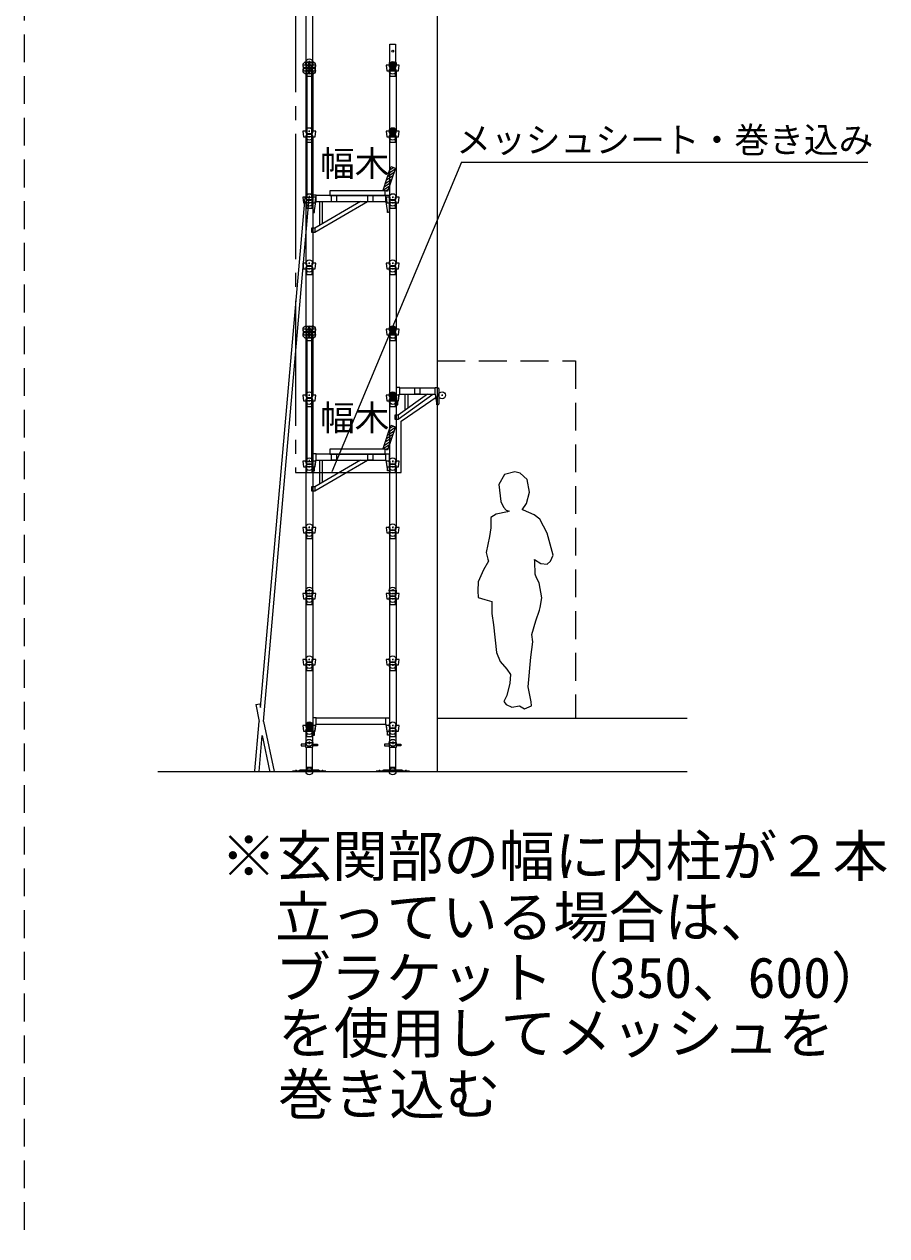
# Model space of a CAD drawing. Units: millimetres at full size, sheet at 1:100. Extents: x -21000 to 21000, y -14850 to 14850.
# Drawn here: x 5869 to 12073, y -736 to 7979 of the extents above; entities that cross this region are included whole.
import ezdxf
from ezdxf.enums import TextEntityAlignment as Align

# ---------------------------------------------------------------- set-up
doc = ezdxf.new("R2010")
doc.units = ezdxf.units.MM
doc.header["$LTSCALE"] = 100
doc.header["$PDMODE"] = 32
doc.header["$PDSIZE"] = 50
doc.linetypes.add('CHAIN2', pattern=[12, 9, -1, 1, -1])
doc.linetypes.add('DASHED2', pattern=[3, 2, -1])
for name, color, linetype, lineweight in [('0-0', 8, 'Continuous', 18), ('8-A', 8, 'Continuous', 18), ('F-0', 7, 'Continuous', 18)]:
    doc.layers.add(name, color=color, linetype=linetype, lineweight=lineweight)
doc.styles.add('ＭＳ ゴシック', font='')
doc.styles.get('ＭＳ ゴシック').set_extended_font_data('MS Gothic')

# ---------------------------------------------------------------- blocks, each defined once
blk = doc.blocks.new('DDA')
at = {"layer": '8-A'}
for p, q in [((-4.5, 175.9), (316.4, 3843.7)), ((16.8, 75.3), (346.3, 3841.1)), ((-39.4, 195.7), (-10, 201.9)), ((-39.4, 195.7), (-13.4, 73.5)), ((-10, 201.9), (-4.5, 175.9)), ((-44.5, -281.3), (-13.4, 73.5)), ((16.8, 75.3), (93, -283.9)), ((-14.6, -283.9), (7.9, -27)), ((7.9, -27), (63.6, -290.1))]:
    blk.add_line(p, q, dxfattribs=at)
blk = doc.blocks.new('SQS')
at = {"layer": '0-0', "color": 7}
for p, q in [((-27893, 1826), (-26893, 1826)), ((-27393, 2326), (-27393, 1326)), ((32107, 1826), (33107, 1826)), ((32607, 2326), (32607, 1326))]:
    blk.add_line(p, q, dxfattribs=at)
at = {"layer": '0-0'}
for p, q in [((27577, 6961), (-22363, 6961)), ((-22363, 2691), (27577, 2691)), ((-20145, 2691), (-20145, -14647)), ((-17795, -13270), (-17795, 2691)), ((-23357, -16529), (-23357, -19424))]:
    blk.add_line(p, q, dxfattribs=at)
blk.add_lwpolyline([(9443, 2691), (-23357, -16529), (-25725, -16529), (-25725, -19424), (-23357, -19424), (14405, 2691)], dxfattribs=at)
for points in [[(-22363, 7326), (-24163, 7326), (-24371, 7299), (-24563, 7219), (-24729, 7092), (-24856, 6926), (-24936, 6733), (-24963, 6526), (-24963, -4274), (-24936, -4481), (-24856, -4674), (-24729, -4839), (-24563, -4966), (-24371, -5046), (-24163, -5074), (-23713, -5074), (-23713, -3674), (-22663, 2576), (-22363, 2691)], [(-11645, 2809), (-7645, 2809), (-7645, 6844), (-11645, 6844)], [(14555, 2809), (18555, 2809), (18555, 6844), (14555, 6844)], [(27577, 7326), (29377, 7326), (29584, 7299), (29777, 7219), (29942, 7092), (30069, 6926), (30149, 6733), (30177, 6526), (30177, -4274), (30149, -4481), (30069, -4674), (29942, -4839), (29777, -4966), (29584, -5046), (29377, -5074), (28927, -5074), (28927, -3674), (27877, 2576), (27577, 2691)]]:
    blk.add_lwpolyline(points, close=True, dxfattribs=at)
at = {"layer": '0-0', "color": 1}
for p in [(-27393, 1826), (32607, 1826)]:
    blk.add_point(p, dxfattribs=at)
blk = doc.blocks.new('3')
at = {"layer": '0-0', "color": 5}
for p, q in [((-2000, 24778), (2000, 24778)), ((2000, 21378), (-2000, 21378)), ((-1700, 21078), (-1700, 25078)), ((-1700, 21078), (-1700, -69922)), ((1700, 25078), (1700, 21078)), ((1700, 21078), (1700, -69922)), ((-1700, -69922), (-600, -69922)), ((600, -69922), (1700, -69922))]:
    blk.add_line(p, q, dxfattribs=at)
at = {"layer": '0-0', "color": 7}
for p, q in [((-500, 25078), (500, 25078)), ((-500, 21078), (500, 21078)), ((0, 25578), (0, 24578)), ((0, 21578), (0, 20578)), ((-500, -22422), (500, -22422)), ((0, -21922), (0, -22922)), ((0, -25922), (0, -26922)), ((-500, -26422), (500, -26422)), ((0, -68922), (0, -69922)), ((0, -69422), (0, -70422)), ((-500, -69922), (500, -69922))]:
    blk.add_line(p, q, dxfattribs=at)
at = {"layer": '0-0'}
blk.add_lwpolyline([(-2000, 21078), (2000, 21078), (2000, 25078), (-2000, 25078)], close=True, dxfattribs=at)
at = {"layer": '0-0', "color": 5}
blk.add_lwpolyline([(-2000, 25078), (2000, 25078), (2000, 21078), (-2000, 21078)], close=True, dxfattribs=at)
blk.add_lwpolyline([(-2000, 25078), (2000, 25078), (2000, 21078), (-2000, 21078)], close=True, dxfattribs=at)
for p in [(-2000, 25078), (-2000, 21078), (2000, 25078), (2000, 21078)]:
    blk.add_point(p, dxfattribs=at)
at = {"layer": '0-0', "color": 1}
for p in [(0, 25078), (0, 21078), (0, -22422), (0, -26422), (0, -69922)]:
    blk.add_point(p, dxfattribs=at)
blk = doc.blocks.new('2')
at = {"layer": '0-0', "color": 7}
for p, q in [((-500, 175713), (500, 175713)), ((0, 176213), (0, 175213)), ((-500, 171713), (500, 171713)), ((0, 172213), (0, 171213)), ((-500, 128213), (500, 128213)), ((-500, 124213), (500, 124213)), ((0, 128713), (0, 127713)), ((0, 124713), (0, 123713)), ((-500, 80713), (500, 80713)), ((0, 81213), (0, 80213)), ((-500, 76713), (500, 76713)), ((0, 77213), (0, 76213)), ((-500, 33213), (500, 33213)), ((-500, 29213), (500, 29213)), ((0, 33713), (0, 32713)), ((0, 29713), (0, 28713)), ((-500, -14287), (500, -14287)), ((0, -13787), (0, -14787)), ((-500, -18287), (500, -18287)), ((0, -17787), (0, -18787)), ((-500, -61787), (500, -61787)), ((-500, -65787), (500, -65787)), ((0, -61287), (0, -62287)), ((0, -65287), (0, -66287)), ((-500, -109287), (500, -109287)), ((-500, -113287), (500, -113287)), ((0, -108787), (0, -109787)), ((0, -112787), (0, -113787)), ((-500, -156787), (500, -156787)), ((0, -156287), (0, -157287)), ((-500, -160787), (500, -160787)), ((0, -160287), (0, -161287)), ((-500, -204287), (500, -204287)), ((0, -201287), (0, -202287)), ((0, -203787), (0, -204787))]:
    blk.add_line(p, q, dxfattribs=at)
at = {"layer": '0-0'}
for p, q in [((-2430, 171713), (-2430, 128213)), ((2430, 171713), (2430, 128213)), ((-2430, 124213), (-2430, 80713)), ((2430, 124213), (2430, 80713)), ((-2430, 76713), (-2430, 33213)), ((2430, 76713), (2430, 33213)), ((-2430, 29213), (-2430, -14287)), ((2430, 29213), (2430, -14287)), ((-2430, -18287), (-2430, -61787)), ((2430, -18287), (2430, -61787)), ((-2430, -65787), (-2430, -109287)), ((2430, -65787), (2430, -109287)), ((-2430, -113287), (-2430, -156787)), ((2430, -113287), (2430, -156787))]:
    blk.add_line(p, q, dxfattribs=at)
for points in [[(-1760, 171713), (-1760, 175713), (-4610, 175713), (-4161, 171713)], [(1760, 171713), (4161, 171713), (4610, 175713), (1760, 175713)], [(-2000, 167713), (2000, 167713), (2000, 171713), (-2000, 171713)], [(-1760, 124213), (-1760, 128213), (-4610, 128213), (-4161, 124213)], [(-2000, 120213), (2000, 120213), (2000, 124213), (-2000, 124213)], [(1760, 124213), (4161, 124213), (4610, 128213), (1760, 128213)], [(-1760, 76713), (-1760, 80713), (-4610, 80713), (-4161, 76713)], [(1760, 76713), (4161, 76713), (4610, 80713), (1760, 80713)], [(-2000, 72713), (2000, 72713), (2000, 76713), (-2000, 76713)], [(-1760, 29213), (-1760, 33213), (-4610, 33213), (-4161, 29213)], [(-2000, 25213), (2000, 25213), (2000, 29213), (-2000, 29213)], [(1760, 29213), (4161, 29213), (4610, 33213), (1760, 33213)], [(-1760, -18287), (-1760, -14287), (-4610, -14287), (-4161, -18287)], [(1760, -18287), (4161, -18287), (4610, -14287), (1760, -14287)], [(-2000, -22287), (2000, -22287), (2000, -18287), (-2000, -18287)], [(-1760, -65787), (-1760, -61787), (-4610, -61787), (-4161, -65787)], [(-2000, -69787), (2000, -69787), (2000, -65787), (-2000, -65787)], [(1760, -65787), (4161, -65787), (4610, -61787), (1760, -61787)], [(-1760, -113287), (-1760, -109287), (-4610, -109287), (-4161, -113287)], [(-2000, -117287), (2000, -117287), (2000, -113287), (-2000, -113287)], [(1760, -113287), (4161, -113287), (4610, -109287), (1760, -109287)], [(-1760, -160787), (-1760, -156787), (-4610, -156787), (-4161, -160787)], [(1760, -160787), (4161, -160787), (4610, -156787), (1760, -156787)], [(-2000, -164787), (2000, -164787), (2000, -160787), (-2000, -160787)]]:
    blk.add_lwpolyline(points, close=True, dxfattribs=at)
for points in [[(-2430, 175713), (-2430, 177713), (2430, 177713), (2430, 175713)], [(-2430, -160787), (-2430, -202287), (2430, -202287), (2430, -160787)]]:
    blk.add_lwpolyline(points, dxfattribs=at)
at = {"layer": '0-0', "color": 1}
for p in [(0, 175713), (0, 171713), (0, 128213), (0, 124213), (0, 80713), (0, 76713), (0, 33213), (0, 29213), (0, -14287), (0, -18287), (0, -61787), (0, -65787), (0, -109287), (0, -113287), (0, -156787), (0, -160787), (0, -202287), (0, -204287)]:
    blk.add_point(p, dxfattribs=at)
blk = doc.blocks.new('13')
at = {"layer": '0-0', "color": 7}
for p, q in [((0, 52674), (0, 51674)), ((-500, 52174), (500, 52174)), ((-500, 48174), (500, 48174)), ((0, 48674), (0, 47674)), ((-500, 4674), (500, 4674)), ((-500, 674), (500, 674)), ((0, 5174), (0, 4174)), ((0, 1174), (0, 174)), ((-500, -42826), (500, -42826)), ((0, -42326), (0, -43326)), ((-500, -46826), (500, -46826)), ((0, -46326), (0, -47326)), ((0, -54326), (0, -55326))]:
    blk.add_line(p, q, dxfattribs=at)
at = {"layer": '0-0'}
for p, q in [((-2430, 48174), (-2430, 4674)), ((2430, 48174), (2430, 4674)), ((-2430, 674), (-2430, -42826)), ((2430, 674), (2430, -42826))]:
    blk.add_line(p, q, dxfattribs=at)
for points in [[(-2430, 52174), (-2430, 54174), (2430, 54174), (2430, 52174)], [(-2430, -46826), (-2430, -55326), (2430, -55326), (2430, -46826)]]:
    blk.add_lwpolyline(points, dxfattribs=at)
for points in [[(-1760, 48174), (-1760, 52174), (-4610, 52174), (-4161, 48174)], [(-2000, 44174), (2000, 44174), (2000, 48174), (-2000, 48174)], [(1760, 48174), (4161, 48174), (4610, 52174), (1760, 52174)], [(-1760, 674), (-1760, 4674), (-4610, 4674), (-4161, 674)], [(-2000, -3326), (2000, -3326), (2000, 674), (-2000, 674)], [(1760, 674), (4161, 674), (4610, 4674), (1760, 4674)], [(-1760, -46826), (-1760, -42826), (-4610, -42826), (-4161, -46826)], [(1760, -46826), (4161, -46826), (4610, -42826), (1760, -42826)], [(-2000, -50826), (2000, -50826), (2000, -46826), (-2000, -46826)]]:
    blk.add_lwpolyline(points, close=True, dxfattribs=at)
at = {"layer": '0-0', "color": 1}
for p in [(0, 52174), (0, 48174), (0, 4674), (0, 674), (0, -42826), (0, -46826), (0, -55326)]:
    blk.add_point(p, dxfattribs=at)
blk = doc.blocks.new('11')
at = {"layer": '0-0', "color": 7}
for p, q in [((-500, 81365), (500, 81365)), ((0, 81865), (0, 80865)), ((-500, 77365), (500, 77365)), ((0, 77865), (0, 76865)), ((-500, 33865), (500, 33865)), ((-500, 29865), (500, 29865)), ((0, 34365), (0, 33365)), ((0, 30365), (0, 29365)), ((-500, -13635), (500, -13635)), ((0, -13135), (0, -14135)), ((0, -17135), (0, -18135)), ((-500, -17635), (500, -17635)), ((0, -60635), (0, -61635)), ((-500, -61135), (500, -61135)), ((-500, -65135), (500, -65135)), ((0, -64635), (0, -65635)), ((-500, -108635), (500, -108635)), ((0, -105635), (0, -106635)), ((0, -108135), (0, -109135))]:
    blk.add_line(p, q, dxfattribs=at)
at = {"layer": '0-0'}
for p, q in [((-2430, 77365), (-2430, 33865)), ((2430, 77365), (2430, 33865)), ((-2430, 29865), (-2430, -13635)), ((2430, 29865), (2430, -13635)), ((-2430, -17635), (-2430, -61135)), ((2430, -17635), (2430, -61135))]:
    blk.add_line(p, q, dxfattribs=at)
for points in [[(-1760, 77365), (-1760, 81365), (-4610, 81365), (-4161, 77365)], [(1760, 77365), (4161, 77365), (4610, 81365), (1760, 81365)], [(-2000, 73365), (2000, 73365), (2000, 77365), (-2000, 77365)], [(-1760, 29865), (-1760, 33865), (-4610, 33865), (-4161, 29865)], [(-2000, 25865), (2000, 25865), (2000, 29865), (-2000, 29865)], [(1760, 29865), (4161, 29865), (4610, 33865), (1760, 33865)], [(-1760, -17635), (-1760, -13635), (-4610, -13635), (-4161, -17635)], [(1760, -17635), (4161, -17635), (4610, -13635), (1760, -13635)], [(-2000, -21635), (2000, -21635), (2000, -17635), (-2000, -17635)], [(-1760, -65135), (-1760, -61135), (-4610, -61135), (-4161, -65135)], [(-2000, -69135), (2000, -69135), (2000, -65135), (-2000, -65135)], [(1760, -65135), (4161, -65135), (4610, -61135), (1760, -61135)]]:
    blk.add_lwpolyline(points, close=True, dxfattribs=at)
for points in [[(-2430, 81365), (-2430, 83365), (2430, 83365), (2430, 81365)], [(-2430, -65135), (-2430, -106635), (2430, -106635), (2430, -65135)]]:
    blk.add_lwpolyline(points, dxfattribs=at)
at = {"layer": '0-0', "color": 1}
for p in [(0, 81365), (0, 77365), (0, 33865), (0, 29865), (0, -13635), (0, -17635), (0, -61135), (0, -65135), (0, -106635), (0, -108635)]:
    blk.add_point(p, dxfattribs=at)
blk = doc.blocks.new('SﾂCCS')
at = {"layer": '0-0', "color": 7}
for p, q in [((-16869, 1716), (-15869, 1716)), ((-16369, 2216), (-16369, 1216)), ((18631, 1716), (19631, 1716)), ((19131, 2216), (19131, 1216))]:
    blk.add_line(p, q, dxfattribs=at)
at = {"layer": '0-0'}
for p, q in [((14101, 6851), (-11339, 6851)), ((-11339, 2581), (14101, 2581)), ((-7664, 2581), (-7664, -9213)), ((-5314, -7505), (-5314, 2581)), ((-12381, -12640), (-12381, -15534))]:
    blk.add_line(p, q, dxfattribs=at)
blk.add_lwpolyline([(8569, 2581), (-12381, -12640), (-14748, -12640), (-14748, -15534), (-12381, -15534), (12553, 2581)], dxfattribs=at)
for points in [[(-11339, 7216), (-13139, 7216), (-13346, 7189), (-13539, 7109), (-13705, 6982), (-13832, 6816), (-13912, 6623), (-13939, 6416), (-13939, -4384), (-13912, -4591), (-13832, -4784), (-13705, -4950), (-13539, -5077), (-13346, -5157), (-13139, -5184), (-12689, -5184), (-12689, -3784), (-11639, 2466), (-11339, 2581)], [(-619, 2698), (3381, 2698), (3381, 6734), (-619, 6734)], [(14101, 7216), (15901, 7216), (16108, 7189), (16301, 7109), (16467, 6982), (16594, 6816), (16674, 6623), (16701, 6416), (16701, -4384), (16674, -4591), (16594, -4784), (16467, -4950), (16301, -5077), (16108, -5157), (15901, -5184), (15451, -5184), (15451, -3784), (14401, 2466), (14101, 2581)]]:
    blk.add_lwpolyline(points, close=True, dxfattribs=at)
at = {"layer": '0-0', "color": 1}
for p in [(-16369, 1716), (19131, 1716)]:
    blk.add_point(p, dxfattribs=at)

msp = doc.modelspace()

# ---------------------------------------------------------------- linework, layer by layer
at = {"layer": 'F-0', "linetype": 'DASHED2'}
msp.add_line((5868.9, 13305.9), (5868.9, -735.9), dxfattribs=at)
at = {"layer": 'F-0', "color": 5, "linetype": 'CHAIN2'}
for p, q in [((7819.4, 9590), (7819.4, 4755)), ((7819.4, 4755), (8579, 4755))]:
    msp.add_line(p, q, dxfattribs=at)
at = {"layer": 'F-0'}
for p, q in [((8839.6, 8450), (8839.6, 2605)), ((7914.4, 7685), (7924.4, 7685)), ((7919.4, 7690), (7919.4, 7680)), ((8514.4, 7685), (8524.4, 7685)), ((8519.4, 7690), (8519.4, 7680)), ((8519.4, 7650), (8519.4, 7645)), ((8519.4, 7175), (8519.4, 7170)), ((9014.2, 6987.5), (8081.6, 4760.6)), ((9014.2, 6987.5), (11936.5, 6987.5)), ((8449.8, 6786.8), (8505.8, 6954.8)), ((8473.9, 6859), (8520.6, 6890.4)), ((8482.1, 6883.6), (8528.8, 6915)), ((8538.4, 6944), (8482.5, 6775.9)), ((8490.3, 6908.3), (8537, 6939.6)), ((8498.5, 6932.9), (8522.7, 6949.2)), ((8505.8, 6954.8), (8538.4, 6944)), ((8451.1, 6786.4), (8496, 6816.5)), ((8457.5, 6809.7), (8504.2, 6841.1)), ((8465.7, 6834.4), (8512.4, 6865.7)), ((8482.5, 6775.9), (8449.8, 6786.8)), ((8470.2, 6780), (8487.8, 6791.8)), ((7914.4, 6695), (7924.4, 6695)), ((7919.4, 6700), (7919.4, 6690)), ((8514.4, 6695), (8524.4, 6695)), ((8519.4, 6700), (8519.4, 6690)), ((8519.4, 5750), (8519.4, 5745)), ((8519.4, 5275), (8519.4, 5270)), ((8449.8, 4926.8), (8505.8, 5094.8)), ((8482.1, 5023.6), (8528.8, 5055)), ((8538.4, 5084), (8482.5, 4915.9)), ((8490.3, 5048.3), (8537, 5079.6)), ((8498.5, 5072.9), (8522.7, 5089.2)), ((8505.8, 5094.8), (8538.4, 5084)), ((8457.5, 4949.7), (8504.2, 4981.1)), ((8465.7, 4974.4), (8512.4, 5005.7)), ((8473.9, 4999), (8520.6, 5030.4)), ((8482.5, 4915.9), (8449.8, 4926.8)), ((8451.1, 4926.4), (8496, 4956.5)), ((8470.2, 4920), (8487.8, 4931.8)), ((7914.4, 4835), (7924.4, 4835)), ((7919.4, 4840), (7919.4, 4830)), ((8514.4, 4835), (8524.4, 4835)), ((8519.4, 4840), (8519.4, 4830)), ((9324.6, 4740.7), (9283, 4668.3)), ((9398.2, 4759.8), (9324.6, 4740.7)), ((9437.1, 4748.7), (9398.2, 4759.8)), ((9487.1, 4704.8), (9437.1, 4748.7)), ((9283, 4668.3), (9296, 4544.9)), ((9504.4, 4612.2), (9487.1, 4704.8)), ((9296, 4544.9), (9315.3, 4505.3)), ((9482.7, 4530.5), (9504.4, 4612.2)), ((9263.9, 4454.6), (9224.7, 4431.5)), ((9345.4, 4470.7), (9263.9, 4454.6)), ((9315.3, 4505.3), (9336.3, 4484.9)), ((9336.3, 4484.9), (9356.2, 4475.6)), ((9356.2, 4475.6), (9345.4, 4470.7)), ((9449.7, 4485.4), (9482.7, 4530.5)), ((9461.3, 4482.9), (9449.7, 4485.4)), ((9536.6, 4449.2), (9461.3, 4482.9)), ((9577.6, 4419.5), (9536.6, 4449.2)), ((9224.7, 4431.5), (9225.1, 4356)), ((9629.7, 4319.1), (9577.6, 4419.5)), ((9216.4, 4294.6), (9190.8, 4178.5)), ((9225.1, 4356), (9216.4, 4294.6)), ((9672.8, 4161.1), (9629.7, 4319.1)), ((9208.7, 4116.1), (9173.5, 4055.7)), ((9190.8, 4178.5), (9203.4, 4130.7)), ((9203.4, 4130.7), (9208.7, 4116.1)), ((9540.1, 4128.3), (9584.8, 4098.9)), ((9541.7, 4113.3), (9540.1, 4128.3)), ((9543.7, 4022.8), (9541.7, 4113.3)), ((9584.8, 4098.9), (9630.5, 4096.2)), ((9630.5, 4096.2), (9654.7, 4117.6)), ((9654.7, 4117.6), (9672.8, 4161.1)), ((9173.5, 4055.7), (9133.6, 3968.3)), ((9553.9, 3997.4), (9543.7, 4022.8)), ((9133.6, 3968.3), (9132.8, 3904)), ((9572.8, 3961.6), (9553.9, 3997.4)), ((9591.6, 3853.9), (9572.8, 3961.6)), ((8514.4, 3885), (8524.4, 3885)), ((8519.4, 3890), (8519.4, 3880)), ((9132.8, 3904), (9134.1, 3855)), ((9134.1, 3855), (9181, 3841)), ((9181, 3841), (9231.5, 3827.4)), ((9580, 3784.7), (9591.6, 3853.9)), ((9231.5, 3827.4), (9233.1, 3740.6)), ((9548.7, 3686.9), (9574.5, 3765.2)), ((9574.5, 3765.2), (9580, 3784.7)), ((9233.1, 3740.6), (9245.5, 3658.8)), ((9521.2, 3589.5), (9548.7, 3686.9)), ((9245.5, 3658.8), (9266.3, 3460.6)), ((9526.7, 3537.1), (9521.2, 3589.5)), ((9511.9, 3425.9), (9526.7, 3537.1)), ((9266.3, 3460.6), (9292.1, 3395.3)), ((9492.8, 3212.2), (9511.9, 3425.9)), ((9292.1, 3395.3), (9339.5, 3339.8)), ((9339.5, 3339.8), (9366.2, 3301)), ((9361.3, 3240), (9340.4, 3150.9)), ((9366.2, 3301), (9361.3, 3240)), ((9340.4, 3150.9), (9318.6, 3107)), ((9506.5, 3153.2), (9492.8, 3212.2)), ((9515.4, 3105), (9506.5, 3153.2)), ((9318.6, 3107), (9335.9, 3086.1)), ((9335.9, 3086.1), (9375.7, 3067.6)), ((9375.7, 3067.6), (9431.3, 3077.2)), ((9431.3, 3077.2), (9467.7, 3054.6)), ((9467.7, 3054.6), (9518.5, 3075.1)), ((9518.5, 3075.1), (9515.4, 3105)), ((8839.6, 2986.6), (10638.2, 2986.6)), ((7914.4, 2935), (7924.4, 2935)), ((7919.4, 2940), (7919.4, 2930)), ((7919.4, 2900), (7919.4, 2895)), ((8514.4, 2935), (8524.4, 2935)), ((8519.4, 2940), (8519.4, 2930)), ((7919.4, 2810), (7919.4, 2800)), ((8519.4, 2810), (8519.4, 2800)), ((6830.7, 2605), (10638.2, 2605))]:
    msp.add_line(p, q, dxfattribs=at)
at = {"layer": 'F-0', "color": 8}
for p, q in [((8498.3, 7705), (8498.3, 7835)), ((8540.5, 7835), (8540.5, 7705)), ((8501.4, 7667.2), (8501.4, 7645)), ((8501.4, 7645), (8537.4, 7645)), ((8537.4, 7645), (8537.4, 7667.2)), ((8501.4, 7192.2), (8501.4, 7170)), ((8501.4, 7170), (8537.4, 7170)), ((8537.4, 7170), (8537.4, 7192.2)), ((8066.1, 6781.4), (8066.1, 6746.4)), ((8466.1, 6781.4), (8066.1, 6781.4)), ((8066.1, 6746.4), (8466.1, 6746.4)), ((8466.1, 6746.4), (8466.1, 6781.4)), ((8501.4, 5767.2), (8501.4, 5745)), ((8537.4, 5745), (8537.4, 5767.2)), ((8501.4, 5745), (8537.4, 5745)), ((8501.4, 5292.2), (8501.4, 5270)), ((8501.4, 5270), (8537.4, 5270)), ((8537.4, 5270), (8537.4, 5292.2)), ((8066.1, 4921.4), (8066.1, 4886.4)), ((8466.1, 4921.4), (8066.1, 4921.4)), ((8066.1, 4886.4), (8466.1, 4886.4)), ((8466.1, 4886.4), (8466.1, 4921.4)), ((7944, 2984.1), (7943.7, 2982)), ((7943.7, 2982), (7943.7, 2874)), ((7944.8, 2986), (7944, 2984.1)), ((7946, 2987.7), (7944.8, 2986)), ((7947.7, 2989), (7946, 2987.7)), ((7949.6, 2989.8), (7947.7, 2989)), ((7951.7, 2990), (7949.6, 2989.8)), ((7969.7, 2990), (7951.7, 2990)), ((7969.7, 2943.7), (7969.7, 2990)), ((8469.1, 2986.4), (7969.7, 2986.4)), ((8469.1, 2943.7), (8469.1, 2990)), ((8469.1, 2990), (8487.1, 2990)), ((8487.1, 2990), (8489.2, 2989.8)), ((8489.2, 2989.8), (8491.1, 2989)), ((8491.1, 2989), (8492.7, 2987.7)), ((8492.7, 2987.7), (8494, 2986)), ((8494, 2986), (8494.8, 2984.1)), ((8494.8, 2984.1), (8495.1, 2982)), ((8495.1, 2982), (8495.1, 2874)), ((7901.4, 2917.2), (7901.4, 2895)), ((7901.4, 2895), (7937.4, 2895)), ((7937.4, 2895), (7937.4, 2917.2)), ((7956.2, 2880), (7966.7, 2942.5)), ((7956.2, 2866), (7956.2, 2880)), ((7966.7, 2942.5), (7969.7, 2943.7)), ((7969.7, 2943.7), (8469.1, 2943.7)), ((8472.1, 2942.5), (8469.1, 2943.7)), ((8482.6, 2880), (8472.1, 2942.5)), ((8482.6, 2866), (8482.6, 2880)), ((7861.4, 2801.5), (7861.4, 2788.5)), ((7892.9, 2801.5), (7861.4, 2801.5)), ((7892.9, 2810), (7892.9, 2780)), ((7945.9, 2810), (7892.9, 2810)), ((7943.7, 2874), (7944, 2872)), ((7944, 2872), (7944.8, 2870)), ((7944.8, 2870), (7946, 2868.4)), ((7945.9, 2780), (7945.9, 2810)), ((7945.9, 2801.5), (7977.4, 2801.5)), ((7946, 2868.4), (7947.7, 2867.1)), ((7947.7, 2867.1), (7949.6, 2866.3)), ((7949.6, 2866.3), (7951.7, 2866)), ((7951.7, 2866), (7956.2, 2866)), ((7977.4, 2801.5), (7977.4, 2788.5)), ((8461.4, 2801.5), (8461.4, 2788.5)), ((8492.9, 2801.5), (8461.4, 2801.5)), ((8487.1, 2866), (8482.6, 2866)), ((8489.2, 2866.3), (8487.1, 2866)), ((8491.1, 2867.1), (8489.2, 2866.3)), ((8492.7, 2868.4), (8491.1, 2867.1)), ((8494, 2870), (8492.7, 2868.4)), ((8492.9, 2810), (8492.9, 2780)), ((8545.9, 2810), (8492.9, 2810)), ((8494.8, 2872), (8494, 2870)), ((8495.1, 2874), (8494.8, 2872)), ((8545.9, 2780), (8545.9, 2810)), ((8545.9, 2801.5), (8577.4, 2801.5)), ((8577.4, 2801.5), (8577.4, 2788.5)), ((7861.4, 2788.5), (7892.9, 2788.5)), ((7892.9, 2780), (7945.9, 2780)), ((7898.5, 2635.8), (7898.5, 2780)), ((7940.2, 2780), (7940.2, 2635.8)), ((7977.4, 2788.5), (7945.9, 2788.5)), ((8461.4, 2788.5), (8492.9, 2788.5)), ((8492.9, 2780), (8545.9, 2780)), ((8498.5, 2635.8), (8498.5, 2780)), ((8540.2, 2780), (8540.2, 2635.8)), ((8577.4, 2788.5), (8545.9, 2788.5)), ((7839.4, 2607), (7854.4, 2615.8)), ((7854.4, 2615.8), (7984.4, 2615.8)), ((7898.5, 2635.8), (7940.2, 2635.8)), ((7898.5, 2615.8), (7898.5, 2635.8)), ((7940.2, 2635.8), (7940.2, 2615.8)), ((7984.4, 2615.8), (7999.4, 2607)), ((8439.4, 2607), (8454.4, 2615.8)), ((8454.4, 2615.8), (8584.4, 2615.8)), ((8498.5, 2635.8), (8540.2, 2635.8)), ((8498.5, 2615.8), (8498.5, 2635.8)), ((8540.2, 2635.8), (8540.2, 2615.8)), ((8584.4, 2615.8), (8599.4, 2607)), ((7799.4, 2607), (7799.4, 2605)), ((8039.4, 2607), (7799.4, 2607)), ((7799.4, 2605), (8039.4, 2605)), ((8039.4, 2605), (8039.4, 2607)), ((8399.4, 2607), (8399.4, 2605)), ((8639.4, 2607), (8399.4, 2607)), ((8399.4, 2605), (8639.4, 2605)), ((8639.4, 2605), (8639.4, 2607))]:
    msp.add_line(p, q, dxfattribs=at)
at = {"layer": 'F-0', "color": 4}
for p, q in [((8498, 7678.6), (8540.7, 7678.6)), ((8498.2, 7681.6), (8540.5, 7681.6)), ((8498.3, 7675.6), (8540.5, 7675.6)), ((8498.9, 7684.6), (8539.9, 7684.6)), ((8498.9, 7672.6), (8539.8, 7672.6)), ((8499.3, 7685.9), (8499.3, 7671.5)), ((8500, 7687.6), (8538.8, 7687.6)), ((8500.1, 7669.6), (8538.7, 7669.6)), ((8501.7, 7690.6), (8537.1, 7690.6)), ((8502.3, 7645), (8502.3, 7691.5)), ((8504.1, 7693.6), (8534.7, 7693.6)), ((8505.3, 7694.7), (8505.3, 7645)), ((8507.7, 7696.6), (8531, 7696.6)), ((8508.3, 7645), (8508.3, 7696.9)), ((8511.3, 7698.4), (8511.3, 7645)), ((8514.3, 7645), (8514.3, 7699.4)), ((8515, 7699.6), (8523.8, 7699.6)), ((8517.3, 7699.9), (8517.3, 7645)), ((8520.3, 7645), (8520.3, 7700)), ((8523.3, 7699.7), (8523.3, 7645)), ((8526.3, 7645), (8526.3, 7698.9)), ((8529.3, 7697.6), (8529.3, 7645)), ((8532.3, 7645), (8532.3, 7695.7)), ((8535.3, 7692.9), (8535.3, 7645)), ((8538.3, 7688.6), (8538.3, 7668.7)), ((8501.4, 7666.6), (8537.4, 7666.6)), ((8501.4, 7663.6), (8537.4, 7663.6)), ((8501.4, 7660.6), (8537.4, 7660.6)), ((8501.4, 7657.6), (8537.4, 7657.6)), ((8501.4, 7654.6), (8537.4, 7654.6)), ((8501.4, 7651.6), (8537.4, 7651.6)), ((8501.4, 7648.6), (8537.4, 7648.6)), ((8501.4, 7645.6), (8537.4, 7645.6)), ((8498, 7203.6), (8540.7, 7203.6)), ((8498.2, 7206.6), (8540.5, 7206.6)), ((8498.3, 7200.6), (8540.5, 7200.6)), ((8498.9, 7209.6), (8539.9, 7209.6)), ((8498.9, 7197.6), (8539.8, 7197.6)), ((8499.3, 7210.9), (8499.3, 7196.5)), ((8500, 7212.6), (8538.8, 7212.6)), ((8500.1, 7194.6), (8538.7, 7194.6)), ((8501.4, 7191.6), (8537.4, 7191.6)), ((8501.4, 7188.6), (8537.4, 7188.6)), ((8501.4, 7185.6), (8537.4, 7185.6)), ((8501.4, 7182.6), (8537.4, 7182.6)), ((8501.4, 7179.6), (8537.4, 7179.6)), ((8501.4, 7176.6), (8537.4, 7176.6)), ((8501.4, 7173.6), (8537.4, 7173.6)), ((8501.4, 7170.6), (8537.4, 7170.6)), ((8501.7, 7215.6), (8537.1, 7215.6)), ((8502.3, 7170), (8502.3, 7216.5)), ((8504.1, 7218.6), (8534.7, 7218.6)), ((8505.3, 7219.7), (8505.3, 7170)), ((8507.7, 7221.6), (8531, 7221.6)), ((8508.3, 7170), (8508.3, 7221.9)), ((8511.3, 7223.4), (8511.3, 7170)), ((8514.3, 7170), (8514.3, 7224.4)), ((8515, 7224.6), (8523.8, 7224.6)), ((8517.3, 7224.9), (8517.3, 7170)), ((8520.3, 7170), (8520.3, 7225)), ((8523.3, 7224.7), (8523.3, 7170)), ((8526.3, 7170), (8526.3, 7223.9)), ((8529.3, 7222.6), (8529.3, 7170)), ((8532.3, 7170), (8532.3, 7220.7)), ((8535.3, 7217.9), (8535.3, 7170)), ((8538.3, 7213.6), (8538.3, 7193.7)), ((8498, 5778.6), (8540.7, 5778.6)), ((8498.2, 5781.6), (8540.5, 5781.6)), ((8498.3, 5775.6), (8540.5, 5775.6)), ((8498.9, 5784.6), (8539.9, 5784.6)), ((8498.9, 5772.6), (8539.8, 5772.6)), ((8499.3, 5785.9), (8499.3, 5771.5)), ((8500, 5787.6), (8538.8, 5787.6)), ((8500.1, 5769.6), (8538.7, 5769.6)), ((8501.4, 5766.6), (8537.4, 5766.6)), ((8501.4, 5763.6), (8537.4, 5763.6)), ((8501.4, 5760.6), (8537.4, 5760.6)), ((8501.4, 5757.6), (8537.4, 5757.6)), ((8501.4, 5754.6), (8537.4, 5754.6)), ((8501.7, 5790.6), (8537.1, 5790.6)), ((8502.3, 5745), (8502.3, 5791.5)), ((8504.1, 5793.6), (8534.7, 5793.6)), ((8505.3, 5794.7), (8505.3, 5745)), ((8507.7, 5796.6), (8531, 5796.6)), ((8508.3, 5745), (8508.3, 5796.9)), ((8511.3, 5798.4), (8511.3, 5745)), ((8514.3, 5745), (8514.3, 5799.4)), ((8515, 5799.6), (8523.8, 5799.6)), ((8517.3, 5799.9), (8517.3, 5745)), ((8520.3, 5745), (8520.3, 5800)), ((8523.3, 5799.7), (8523.3, 5745)), ((8526.3, 5745), (8526.3, 5798.9)), ((8529.3, 5797.6), (8529.3, 5745)), ((8532.3, 5745), (8532.3, 5795.7)), ((8535.3, 5792.9), (8535.3, 5745)), ((8538.3, 5788.6), (8538.3, 5768.7)), ((8501.4, 5751.6), (8537.4, 5751.6)), ((8501.4, 5748.6), (8537.4, 5748.6)), ((8501.4, 5745.6), (8537.4, 5745.6)), ((8502.3, 5270), (8502.3, 5316.5)), ((8504.1, 5318.6), (8534.7, 5318.6)), ((8505.3, 5319.7), (8505.3, 5270)), ((8507.7, 5321.6), (8531, 5321.6)), ((8508.3, 5270), (8508.3, 5321.9)), ((8511.3, 5323.4), (8511.3, 5270)), ((8514.3, 5270), (8514.3, 5324.4)), ((8515, 5324.6), (8523.8, 5324.6)), ((8517.3, 5324.9), (8517.3, 5270)), ((8520.3, 5270), (8520.3, 5325)), ((8523.3, 5324.7), (8523.3, 5270)), ((8526.3, 5270), (8526.3, 5323.9)), ((8529.3, 5322.6), (8529.3, 5270)), ((8532.3, 5270), (8532.3, 5320.7)), ((8535.3, 5317.9), (8535.3, 5270)), ((8498, 5303.6), (8540.7, 5303.6)), ((8498.2, 5306.6), (8540.5, 5306.6)), ((8498.3, 5300.6), (8540.5, 5300.6)), ((8498.9, 5309.6), (8539.9, 5309.6)), ((8498.9, 5297.6), (8539.8, 5297.6)), ((8499.3, 5310.9), (8499.3, 5296.5)), ((8500, 5312.6), (8538.8, 5312.6)), ((8500.1, 5294.6), (8538.7, 5294.6)), ((8501.4, 5291.6), (8537.4, 5291.6)), ((8501.4, 5288.6), (8537.4, 5288.6)), ((8501.4, 5285.6), (8537.4, 5285.6)), ((8501.4, 5282.6), (8537.4, 5282.6)), ((8501.4, 5279.6), (8537.4, 5279.6)), ((8501.4, 5276.6), (8537.4, 5276.6)), ((8501.4, 5273.6), (8537.4, 5273.6)), ((8501.4, 5270.6), (8537.4, 5270.6)), ((8501.7, 5315.6), (8537.1, 5315.6)), ((8538.3, 5313.6), (8538.3, 5293.7)), ((7898, 2928.6), (7940.7, 2928.6)), ((7898.2, 2931.6), (7940.5, 2931.6)), ((7898.3, 2925.6), (7940.5, 2925.6)), ((7898.9, 2934.6), (7939.9, 2934.6)), ((7898.9, 2922.6), (7939.8, 2922.6)), ((7899.3, 2935.9), (7899.3, 2921.5)), ((7900, 2937.6), (7938.8, 2937.6)), ((7900.1, 2919.6), (7938.7, 2919.6)), ((7901.4, 2916.6), (7937.4, 2916.6)), ((7901.4, 2913.6), (7937.4, 2913.6)), ((7901.4, 2910.6), (7937.4, 2910.6)), ((7901.4, 2907.6), (7937.4, 2907.6)), ((7901.4, 2904.6), (7937.4, 2904.6)), ((7901.4, 2901.6), (7937.4, 2901.6)), ((7901.4, 2898.6), (7937.4, 2898.6)), ((7901.4, 2895.6), (7937.4, 2895.6)), ((7901.7, 2940.6), (7937.1, 2940.6)), ((7902.3, 2895), (7902.3, 2941.5)), ((7904.1, 2943.6), (7934.7, 2943.6)), ((7905.3, 2944.7), (7905.3, 2895)), ((7907.7, 2946.6), (7931, 2946.6)), ((7908.3, 2895), (7908.3, 2946.9)), ((7911.3, 2948.4), (7911.3, 2895)), ((7914.3, 2895), (7914.3, 2949.4)), ((7915, 2949.6), (7923.8, 2949.6)), ((7917.3, 2949.9), (7917.3, 2895)), ((7920.3, 2895), (7920.3, 2950)), ((7923.3, 2949.7), (7923.3, 2895)), ((7926.3, 2895), (7926.3, 2948.9)), ((7929.3, 2947.6), (7929.3, 2895)), ((7932.3, 2895), (7932.3, 2945.7)), ((7935.3, 2942.9), (7935.3, 2895)), ((7938.3, 2938.6), (7938.3, 2918.7)), ((7919.4, 2605), (7919.4, 2615)), ((8519.4, 2605), (8519.4, 2615))]:
    msp.add_line(p, q, dxfattribs=at)
at = {"layer": 'F-0', "color": 8}
msp.add_lwpolyline([(8498.3, 7705), (8498.3, 7835), (8540.5, 7835), (8540.5, 7705)], dxfattribs=at)
at = {"layer": 'F-0', "linetype": 'DASHED2'}
msp.add_lwpolyline([(8839.6, 5556.8), (9833.4, 5556.8), (9833.4, 2986.6)], dxfattribs=at)
at = {"layer": 'F-0', "color": 5, "linetype": 'CHAIN2'}
msp.add_lwpolyline([(8579, 4755), (8579, 5125), (8839.6, 5300.4)], dxfattribs=at)
at = {"layer": 'F-0', "color": 8}
msp.add_circle((8519.4, 7785), 6.75, dxfattribs=at)
for centre, radius, start, end in [((8519.4, 7678.7), 21.4, 327.46801, 212.53199), ((8519.4, 7203.7), 21.4, 327.46801, 212.53199), ((8519.4, 5778.7), 21.4, 327.46801, 212.53199), ((8519.4, 5303.7), 21.4, 327.46801, 212.53199), ((7919.4, 2928.7), 21.4, 327.46801, 212.53199), ((7824.4, 2605.9), 5.13, 12.68038, 167.31962), ((8014.4, 2605.9), 5.13, 12.68038, 167.31962), ((8424.4, 2605.9), 5.13, 12.68038, 167.31962), ((8614.4, 2605.9), 5.13, 12.68038, 167.31962)]:
    msp.add_arc(centre, radius, start, end, dxfattribs=at)
at = {"layer": 'F-0', "color": 1}
for p in [(7919.4, 7685), (8519.4, 7685), (8519.4, 7645), (8519.4, 7170), (7919.4, 6695), (8519.4, 6695), (8519.4, 5745), (8519.4, 5270), (7919.4, 4835), (8519.4, 4835), (8519.4, 3885), (7919.4, 2935), (7919.4, 2895), (8519.4, 2935), (7919.4, 2810), (8519.4, 2810), (7919.4, 2605), (8519.4, 2605)]:
    msp.add_point(p, dxfattribs=at)

# ---------------------------------------------------------------- block references
at = {"layer": 'F-0', "xscale": 0.01, "yscale": 0.01}
for name, p in [('11', (7919.4, 8771.4)), ('2', (7919.4, 5927.9)), ('3', (7919.4, 7434.2)), ('2', (8519.4, 5927.9)), ('SQS', (8193.3, 6676.8)), ('3', (7919.4, 5534.2)), ('SﾂCCS', (8683.1, 5292.9)), ('SQS', (8193.3, 4816.8)), ('13', (7919.4, 3363.3)), ('13', (8519.4, 3363.3))]:
    msp.add_blockref(name, p, dxfattribs=at)
at = {"layer": 'F-0'}
msp.add_blockref('DDA', (7573.1, 2888.9), dxfattribs=at)

# ---------------------------------------------------------------- texts
at = {"layer": 'F-0', "style": 'ＭＳ ゴシック'}
for s, height, p in [('メッシュシート・巻き込み', 183.3, (8976.3, 7001)), ('幅木', 183.3, (7995.6, 6830.3)), ('幅木', 183.3, (7995.6, 5001.1)), ('※玄関部の幅に内柱が２本', 293.3, (7283.6, 1761.3)), ('立っている場合は、', 293.3, (7673.8, 1322.7)), ('ブラケット（350、600）', 293.3, (7673.8, 887.2)), ('を使用してメッシュを', 293.3, (7694.2, 488.1)), ('巻き込む', 293.3, (7694.2, 49.1))]:
    msp.add_text(s, height=height, dxfattribs=at).set_placement(p, align=Align.BOTTOM_LEFT)

doc.saveas('drawing.dxf')
